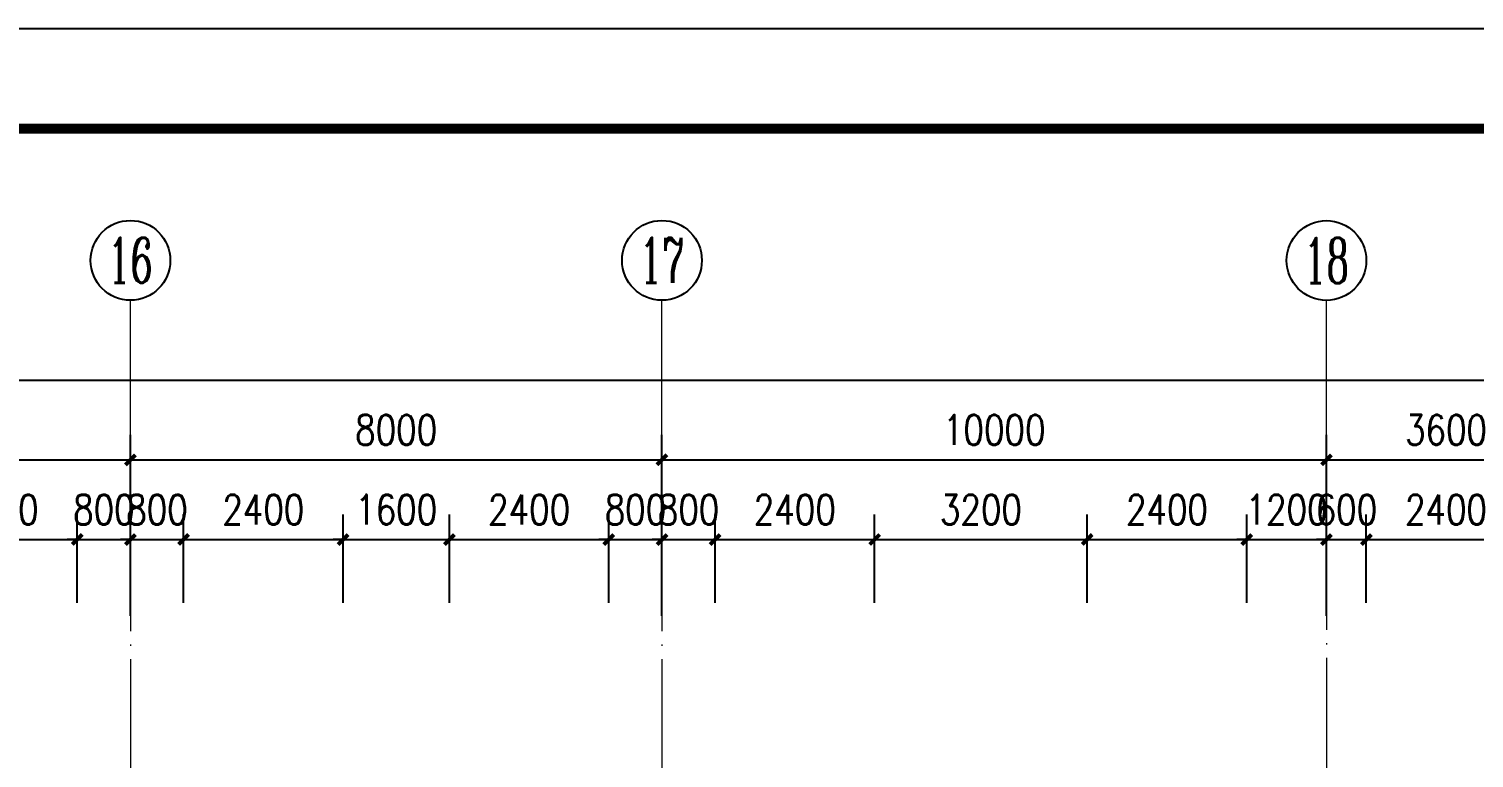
# Model space of a CAD drawing. Extents: x 1417642 to 3570900, y 124798 to 1191112.
# Drawn here: x 1555475 to 1577225, y 239977 to 250948 of the extents above; entities that cross this region are included whole.
import ezdxf
from ezdxf.enums import TextEntityAlignment as Align

# ---------------------------------------------------------------- set-up
doc = ezdxf.new("R2010")
doc.units = 0
doc.header["$LTSCALE"] = 1000
doc.header["$MEASUREMENT"] = 0
doc.linetypes.add('DOTE', pattern=[2.42, 2, -0.2, 0.02, -0.2])
doc.layers.get('0').update_dxf_attribs({"linetype": 'CONTINUOUS'})
doc.layers.get('Defpoints').update_dxf_attribs({"linetype": 'CONTINUOUS'})
for name, color, linetype in [('AXIS', 3, 'CONTINUOUS'), ('AXIS_TEXT', 7, 'CONTINUOUS'), ('DOTE', 1, 'DOTE'), ('PUB_DIM', 3, 'CONTINUOUS'), ('PUB_TITLE', 4, 'CONTINUOUS')]:
    doc.layers.add(name, color=color, linetype=linetype)
doc.styles.add('_TCH_AXIS', font='COMPLEX', dxfattribs={"bigfont": 'GBCBIG'})
doc.styles.add('DIM_FONT', font='SIMPLEX.shx', dxfattribs={"width": 0.8})
doc.dimstyles.new('DIMN150', dxfattribs={"dimscale": 1.5, "dimtxt": 300, "dimasz": 100, "dimexe": 250, "dimexo": 300, "dimgap": 150, "dimtad": 1, "dimdec": 0, "dimzin": 0, "dimdsep": 46, "dimtxsty": 'DIM_FONT', "dimblk": 'ARCHTICK', "dimcen": 0.09, "dimdle": 1.5, "dimclrt": 7, "dimazin": 2, "dimtfac": 1, "dimtdec": 0, "dimtix": 1, "dimtmove": 2, "dimatfit": 3, "dimldrblk": 'ARCHTICK', "dimfxl": 1, "dimtolj": 1, "dimtzin": 0, "dimarcsym": 0})

# ---------------------------------------------------------------- blocks, each defined once
blk = doc.blocks.new('_ArchTick')
at = {"color": 0, "linetype": 'ByBlock', "const_width": 0.4}
blk.add_lwpolyline([(-0.5, -0.5), (0.5, 0.5)], dxfattribs=at)
blk = doc.blocks.new('*D298')
at = {"layer": 'AXIS', "color": 0, "lineweight": -2}
for p, q in [((1443803, 243101), (1443803, 246040)), ((1588603, 243101), (1588603, 246040)), ((1443801, 245665), (1588605, 245665))]:
    blk.add_line(p, q, dxfattribs=at)
at = {"layer": 'Defpoints', "color": 0}
for p in [(1588603, 245665), (1443803, 242651), (1588603, 242651)]:
    blk.add_point(p, dxfattribs=at)
at = {"layer": 'AXIS', "color": 0, "lineweight": -2, "xscale": 150, "yscale": 150, "zscale": 150, "rotation": 180}
blk.add_blockref('_ArchTick', (1443803, 245665), dxfattribs=at)
at = {"layer": 'AXIS', "color": 0, "lineweight": -2, "xscale": 150, "yscale": 150, "zscale": 150}
blk.add_blockref('_ArchTick', (1588603, 245665), dxfattribs=at)
at = {"layer": 'AXIS', "color": 7, "insert": (1516203, 246115), "char_height": 450, "attachment_point": 5, "style": 'DIM_FONT'}
blk.add_mtext('\\A1;144800', dxfattribs=at)
blk = doc.blocks.new('*D313')
at = {"layer": 'AXIS', "color": 0, "lineweight": -2}
for p, q in [((1549003, 242118), (1549003, 244840)), ((1557003, 242118), (1557003, 244840)), ((1549001, 244465), (1557005, 244465))]:
    blk.add_line(p, q, dxfattribs=at)
at = {"layer": 'Defpoints', "color": 0}
for p in [(1557003, 244465), (1549003, 241668), (1557003, 241668)]:
    blk.add_point(p, dxfattribs=at)
at = {"layer": 'AXIS', "color": 0, "lineweight": -2, "xscale": 150, "yscale": 150, "zscale": 150, "rotation": 180}
blk.add_blockref('_ArchTick', (1549003, 244465), dxfattribs=at)
at = {"layer": 'AXIS', "color": 0, "lineweight": -2, "xscale": 150, "yscale": 150, "zscale": 150}
blk.add_blockref('_ArchTick', (1557003, 244465), dxfattribs=at)
at = {"layer": 'AXIS', "color": 7, "insert": (1553003, 244915), "char_height": 450, "attachment_point": 5, "style": 'DIM_FONT'}
blk.add_mtext('\\A1;8000', dxfattribs=at)
blk = doc.blocks.new('*D314')
at = {"layer": 'AXIS', "color": 0, "lineweight": -2}
for p, q in [((1557003, 242118), (1557003, 244840)), ((1565003, 242118), (1565003, 244840)), ((1557001, 244465), (1565005, 244465))]:
    blk.add_line(p, q, dxfattribs=at)
at = {"layer": 'Defpoints', "color": 0}
for p in [(1565003, 244465), (1557003, 241668), (1565003, 241668)]:
    blk.add_point(p, dxfattribs=at)
at = {"layer": 'AXIS', "color": 0, "lineweight": -2, "xscale": 150, "yscale": 150, "zscale": 150, "rotation": 180}
blk.add_blockref('_ArchTick', (1557003, 244465), dxfattribs=at)
at = {"layer": 'AXIS', "color": 0, "lineweight": -2, "xscale": 150, "yscale": 150, "zscale": 150}
blk.add_blockref('_ArchTick', (1565003, 244465), dxfattribs=at)
at = {"layer": 'AXIS', "color": 7, "insert": (1561003, 244915), "char_height": 450, "attachment_point": 5, "style": 'DIM_FONT'}
blk.add_mtext('\\A1;8000', dxfattribs=at)
blk = doc.blocks.new('*D315')
at = {"layer": 'AXIS', "color": 0, "lineweight": -2}
for p, q in [((1565003, 242118), (1565003, 244840)), ((1575003, 242118), (1575003, 244840)), ((1565001, 244465), (1575005, 244465))]:
    blk.add_line(p, q, dxfattribs=at)
at = {"layer": 'Defpoints', "color": 0}
for p in [(1575003, 244465), (1565003, 241668), (1575003, 241668)]:
    blk.add_point(p, dxfattribs=at)
at = {"layer": 'AXIS', "color": 0, "lineweight": -2, "xscale": 150, "yscale": 150, "zscale": 150, "rotation": 180}
blk.add_blockref('_ArchTick', (1565003, 244465), dxfattribs=at)
at = {"layer": 'AXIS', "color": 0, "lineweight": -2, "xscale": 150, "yscale": 150, "zscale": 150}
blk.add_blockref('_ArchTick', (1575003, 244465), dxfattribs=at)
at = {"layer": 'AXIS', "color": 7, "insert": (1570003, 244915), "char_height": 450, "attachment_point": 5, "style": 'DIM_FONT'}
blk.add_mtext('\\A1;10000', dxfattribs=at)
blk = doc.blocks.new('*D316')
at = {"layer": 'AXIS', "color": 0, "lineweight": -2}
for p, q in [((1575003, 242118), (1575003, 244840)), ((1578603, 242118), (1578603, 244840)), ((1575001, 244465), (1578605, 244465))]:
    blk.add_line(p, q, dxfattribs=at)
at = {"layer": 'Defpoints', "color": 0}
for p in [(1578603, 244465), (1575003, 241668), (1578603, 241668)]:
    blk.add_point(p, dxfattribs=at)
at = {"layer": 'AXIS', "color": 0, "lineweight": -2, "xscale": 150, "yscale": 150, "zscale": 150, "rotation": 180}
blk.add_blockref('_ArchTick', (1575003, 244465), dxfattribs=at)
at = {"layer": 'AXIS', "color": 0, "lineweight": -2, "xscale": 150, "yscale": 150, "zscale": 150}
blk.add_blockref('_ArchTick', (1578603, 244465), dxfattribs=at)
at = {"layer": 'AXIS', "color": 7, "insert": (1576803, 244915), "char_height": 450, "attachment_point": 5, "style": 'DIM_FONT'}
blk.add_mtext('\\A1;3600', dxfattribs=at)
blk = doc.blocks.new('*D715')
at = {"layer": 'Defpoints', "color": 0}
for p in [(1556203, 243265), (1553803, 241864), (1556203, 241864)]:
    blk.add_point(p, dxfattribs=at)
at = {"layer": 'PUB_DIM', "color": 0, "lineweight": -2}
for p, q in [((1553803, 242314), (1553803, 243640)), ((1556203, 242314), (1556203, 243640)), ((1553801, 243265), (1556205, 243265))]:
    blk.add_line(p, q, dxfattribs=at)
at = {"layer": 'PUB_DIM', "color": 0, "lineweight": -2, "xscale": 150, "yscale": 150, "zscale": 150, "rotation": 180}
blk.add_blockref('_ArchTick', (1553803, 243265), dxfattribs=at)
at = {"layer": 'PUB_DIM', "color": 0, "lineweight": -2, "xscale": 150, "yscale": 150, "zscale": 150}
blk.add_blockref('_ArchTick', (1556203, 243265), dxfattribs=at)
at = {"layer": 'PUB_DIM', "color": 7, "insert": (1555003, 243715), "char_height": 450, "attachment_point": 5, "style": 'DIM_FONT'}
blk.add_mtext('\\A1;2400', dxfattribs=at)
blk = doc.blocks.new('*D716')
at = {"layer": 'Defpoints', "color": 0}
for p in [(1557003, 243265), (1556203, 241864), (1557003, 241864)]:
    blk.add_point(p, dxfattribs=at)
at = {"layer": 'PUB_DIM', "color": 0, "lineweight": -2}
for p, q in [((1556203, 242314), (1556203, 243640)), ((1557003, 242314), (1557003, 243640)), ((1556203, 243265), (1556053, 243265)), ((1556203, 243265), (1557003, 243265)), ((1557003, 243265), (1557153, 243265))]:
    blk.add_line(p, q, dxfattribs=at)
at = {"layer": 'PUB_DIM', "color": 0, "lineweight": -2, "xscale": 150, "yscale": 150, "zscale": 150}
blk.add_blockref('_ArchTick', (1556203, 243265), dxfattribs=at)
at = {"layer": 'PUB_DIM', "color": 0, "lineweight": -2, "xscale": 150, "yscale": 150, "zscale": 150, "rotation": 180}
blk.add_blockref('_ArchTick', (1557003, 243265), dxfattribs=at)
at = {"layer": 'PUB_DIM', "color": 7, "insert": (1556603, 243715), "char_height": 450, "attachment_point": 5, "style": 'DIM_FONT'}
blk.add_mtext('\\A1;800', dxfattribs=at)
blk = doc.blocks.new('*D717')
at = {"layer": 'Defpoints', "color": 0}
for p in [(1557803, 243265), (1557003, 241864), (1557803, 241864)]:
    blk.add_point(p, dxfattribs=at)
at = {"layer": 'PUB_DIM', "color": 0, "lineweight": -2}
for p, q in [((1557003, 242314), (1557003, 243640)), ((1557803, 242314), (1557803, 243640)), ((1557003, 243265), (1556853, 243265)), ((1557003, 243265), (1557803, 243265)), ((1557803, 243265), (1557953, 243265))]:
    blk.add_line(p, q, dxfattribs=at)
at = {"layer": 'PUB_DIM', "color": 0, "lineweight": -2, "xscale": 150, "yscale": 150, "zscale": 150}
blk.add_blockref('_ArchTick', (1557003, 243265), dxfattribs=at)
at = {"layer": 'PUB_DIM', "color": 0, "lineweight": -2, "xscale": 150, "yscale": 150, "zscale": 150, "rotation": 180}
blk.add_blockref('_ArchTick', (1557803, 243265), dxfattribs=at)
at = {"layer": 'PUB_DIM', "color": 7, "insert": (1557403, 243715), "char_height": 450, "attachment_point": 5, "style": 'DIM_FONT'}
blk.add_mtext('\\A1;800', dxfattribs=at)
blk = doc.blocks.new('*D718')
at = {"layer": 'Defpoints', "color": 0}
for p in [(1560203, 243265), (1557803, 241864), (1560203, 241864)]:
    blk.add_point(p, dxfattribs=at)
at = {"layer": 'PUB_DIM', "color": 0, "lineweight": -2}
for p, q in [((1557803, 242314), (1557803, 243640)), ((1560203, 242314), (1560203, 243640)), ((1557801, 243265), (1560205, 243265))]:
    blk.add_line(p, q, dxfattribs=at)
at = {"layer": 'PUB_DIM', "color": 0, "lineweight": -2, "xscale": 150, "yscale": 150, "zscale": 150, "rotation": 180}
blk.add_blockref('_ArchTick', (1557803, 243265), dxfattribs=at)
at = {"layer": 'PUB_DIM', "color": 0, "lineweight": -2, "xscale": 150, "yscale": 150, "zscale": 150}
blk.add_blockref('_ArchTick', (1560203, 243265), dxfattribs=at)
at = {"layer": 'PUB_DIM', "color": 7, "insert": (1559003, 243715), "char_height": 450, "attachment_point": 5, "style": 'DIM_FONT'}
blk.add_mtext('\\A1;2400', dxfattribs=at)
blk = doc.blocks.new('*D719')
at = {"layer": 'Defpoints', "color": 0}
for p in [(1561803, 243265), (1560203, 241864), (1561803, 241864)]:
    blk.add_point(p, dxfattribs=at)
at = {"layer": 'PUB_DIM', "color": 0, "lineweight": -2}
for p, q in [((1560203, 242314), (1560203, 243640)), ((1561803, 242314), (1561803, 243640)), ((1560203, 243265), (1560053, 243265)), ((1560203, 243265), (1561803, 243265)), ((1561803, 243265), (1561953, 243265))]:
    blk.add_line(p, q, dxfattribs=at)
at = {"layer": 'PUB_DIM', "color": 0, "lineweight": -2, "xscale": 150, "yscale": 150, "zscale": 150}
blk.add_blockref('_ArchTick', (1560203, 243265), dxfattribs=at)
at = {"layer": 'PUB_DIM', "color": 0, "lineweight": -2, "xscale": 150, "yscale": 150, "zscale": 150, "rotation": 180}
blk.add_blockref('_ArchTick', (1561803, 243265), dxfattribs=at)
at = {"layer": 'PUB_DIM', "color": 7, "insert": (1561003, 243715), "char_height": 450, "attachment_point": 5, "style": 'DIM_FONT'}
blk.add_mtext('\\A1;1600', dxfattribs=at)
blk = doc.blocks.new('*D720')
at = {"layer": 'Defpoints', "color": 0}
for p in [(1564203, 243265), (1561803, 241864), (1564203, 241864)]:
    blk.add_point(p, dxfattribs=at)
at = {"layer": 'PUB_DIM', "color": 0, "lineweight": -2}
for p, q in [((1561803, 242314), (1561803, 243640)), ((1564203, 242314), (1564203, 243640)), ((1561801, 243265), (1564205, 243265))]:
    blk.add_line(p, q, dxfattribs=at)
at = {"layer": 'PUB_DIM', "color": 0, "lineweight": -2, "xscale": 150, "yscale": 150, "zscale": 150, "rotation": 180}
blk.add_blockref('_ArchTick', (1561803, 243265), dxfattribs=at)
at = {"layer": 'PUB_DIM', "color": 0, "lineweight": -2, "xscale": 150, "yscale": 150, "zscale": 150}
blk.add_blockref('_ArchTick', (1564203, 243265), dxfattribs=at)
at = {"layer": 'PUB_DIM', "color": 7, "insert": (1563003, 243715), "char_height": 450, "attachment_point": 5, "style": 'DIM_FONT'}
blk.add_mtext('\\A1;2400', dxfattribs=at)
blk = doc.blocks.new('*D721')
at = {"layer": 'Defpoints', "color": 0}
for p in [(1565003, 243265), (1564203, 241864), (1565003, 241864)]:
    blk.add_point(p, dxfattribs=at)
at = {"layer": 'PUB_DIM', "color": 0, "lineweight": -2}
for p, q in [((1564203, 242314), (1564203, 243640)), ((1565003, 242314), (1565003, 243640)), ((1564203, 243265), (1564053, 243265)), ((1564203, 243265), (1565003, 243265)), ((1565003, 243265), (1565153, 243265))]:
    blk.add_line(p, q, dxfattribs=at)
at = {"layer": 'PUB_DIM', "color": 0, "lineweight": -2, "xscale": 150, "yscale": 150, "zscale": 150}
blk.add_blockref('_ArchTick', (1564203, 243265), dxfattribs=at)
at = {"layer": 'PUB_DIM', "color": 0, "lineweight": -2, "xscale": 150, "yscale": 150, "zscale": 150, "rotation": 180}
blk.add_blockref('_ArchTick', (1565003, 243265), dxfattribs=at)
at = {"layer": 'PUB_DIM', "color": 7, "insert": (1564603, 243715), "char_height": 450, "attachment_point": 5, "style": 'DIM_FONT'}
blk.add_mtext('\\A1;800', dxfattribs=at)
blk = doc.blocks.new('*D722')
at = {"layer": 'Defpoints', "color": 0}
for p in [(1565803, 243265), (1565003, 241864), (1565803, 241864)]:
    blk.add_point(p, dxfattribs=at)
at = {"layer": 'PUB_DIM', "color": 0, "lineweight": -2}
for p, q in [((1565003, 242314), (1565003, 243640)), ((1565803, 242314), (1565803, 243640)), ((1565003, 243265), (1564853, 243265)), ((1565003, 243265), (1565803, 243265)), ((1565803, 243265), (1565953, 243265))]:
    blk.add_line(p, q, dxfattribs=at)
at = {"layer": 'PUB_DIM', "color": 0, "lineweight": -2, "xscale": 150, "yscale": 150, "zscale": 150}
blk.add_blockref('_ArchTick', (1565003, 243265), dxfattribs=at)
at = {"layer": 'PUB_DIM', "color": 0, "lineweight": -2, "xscale": 150, "yscale": 150, "zscale": 150, "rotation": 180}
blk.add_blockref('_ArchTick', (1565803, 243265), dxfattribs=at)
at = {"layer": 'PUB_DIM', "color": 7, "insert": (1565403, 243715), "char_height": 450, "attachment_point": 5, "style": 'DIM_FONT'}
blk.add_mtext('\\A1;800', dxfattribs=at)
blk = doc.blocks.new('*D723')
at = {"layer": 'Defpoints', "color": 0}
for p in [(1568203, 243265), (1565803, 241864), (1568203, 241864)]:
    blk.add_point(p, dxfattribs=at)
at = {"layer": 'PUB_DIM', "color": 0, "lineweight": -2}
for p, q in [((1565803, 242314), (1565803, 243640)), ((1568203, 242314), (1568203, 243640)), ((1565801, 243265), (1568205, 243265))]:
    blk.add_line(p, q, dxfattribs=at)
at = {"layer": 'PUB_DIM', "color": 0, "lineweight": -2, "xscale": 150, "yscale": 150, "zscale": 150, "rotation": 180}
blk.add_blockref('_ArchTick', (1565803, 243265), dxfattribs=at)
at = {"layer": 'PUB_DIM', "color": 0, "lineweight": -2, "xscale": 150, "yscale": 150, "zscale": 150}
blk.add_blockref('_ArchTick', (1568203, 243265), dxfattribs=at)
at = {"layer": 'PUB_DIM', "color": 7, "insert": (1567003, 243715), "char_height": 450, "attachment_point": 5, "style": 'DIM_FONT'}
blk.add_mtext('\\A1;2400', dxfattribs=at)
blk = doc.blocks.new('*D724')
at = {"layer": 'Defpoints', "color": 0}
for p in [(1571403, 243265), (1568203, 241864), (1571403, 241864)]:
    blk.add_point(p, dxfattribs=at)
at = {"layer": 'PUB_DIM', "color": 0, "lineweight": -2}
for p, q in [((1568203, 242314), (1568203, 243640)), ((1571403, 242314), (1571403, 243640)), ((1568201, 243265), (1571405, 243265))]:
    blk.add_line(p, q, dxfattribs=at)
at = {"layer": 'PUB_DIM', "color": 0, "lineweight": -2, "xscale": 150, "yscale": 150, "zscale": 150, "rotation": 180}
blk.add_blockref('_ArchTick', (1568203, 243265), dxfattribs=at)
at = {"layer": 'PUB_DIM', "color": 0, "lineweight": -2, "xscale": 150, "yscale": 150, "zscale": 150}
blk.add_blockref('_ArchTick', (1571403, 243265), dxfattribs=at)
at = {"layer": 'PUB_DIM', "color": 7, "insert": (1569803, 243715), "char_height": 450, "attachment_point": 5, "style": 'DIM_FONT'}
blk.add_mtext('\\A1;3200', dxfattribs=at)
blk = doc.blocks.new('*D725')
at = {"layer": 'Defpoints', "color": 0}
for p in [(1573803, 243265), (1571403, 241864), (1573803, 241864)]:
    blk.add_point(p, dxfattribs=at)
at = {"layer": 'PUB_DIM', "color": 0, "lineweight": -2}
for p, q in [((1571403, 242314), (1571403, 243640)), ((1573803, 242314), (1573803, 243640)), ((1571401, 243265), (1573805, 243265))]:
    blk.add_line(p, q, dxfattribs=at)
at = {"layer": 'PUB_DIM', "color": 0, "lineweight": -2, "xscale": 150, "yscale": 150, "zscale": 150, "rotation": 180}
blk.add_blockref('_ArchTick', (1571403, 243265), dxfattribs=at)
at = {"layer": 'PUB_DIM', "color": 0, "lineweight": -2, "xscale": 150, "yscale": 150, "zscale": 150}
blk.add_blockref('_ArchTick', (1573803, 243265), dxfattribs=at)
at = {"layer": 'PUB_DIM', "color": 7, "insert": (1572603, 243715), "char_height": 450, "attachment_point": 5, "style": 'DIM_FONT'}
blk.add_mtext('\\A1;2400', dxfattribs=at)
blk = doc.blocks.new('*D726')
at = {"layer": 'Defpoints', "color": 0}
for p in [(1575003, 243265), (1573803, 241864), (1575003, 241864)]:
    blk.add_point(p, dxfattribs=at)
at = {"layer": 'PUB_DIM', "color": 0, "lineweight": -2}
for p, q in [((1573803, 242314), (1573803, 243640)), ((1575003, 242314), (1575003, 243640)), ((1573803, 243265), (1573653, 243265)), ((1573803, 243265), (1575003, 243265)), ((1575003, 243265), (1575153, 243265))]:
    blk.add_line(p, q, dxfattribs=at)
at = {"layer": 'PUB_DIM', "color": 0, "lineweight": -2, "xscale": 150, "yscale": 150, "zscale": 150}
blk.add_blockref('_ArchTick', (1573803, 243265), dxfattribs=at)
at = {"layer": 'PUB_DIM', "color": 0, "lineweight": -2, "xscale": 150, "yscale": 150, "zscale": 150, "rotation": 180}
blk.add_blockref('_ArchTick', (1575003, 243265), dxfattribs=at)
at = {"layer": 'PUB_DIM', "color": 7, "insert": (1574403, 243715), "char_height": 450, "attachment_point": 5, "style": 'DIM_FONT'}
blk.add_mtext('\\A1;1200', dxfattribs=at)
blk = doc.blocks.new('*D727')
at = {"layer": 'Defpoints', "color": 0}
for p in [(1575603, 243265), (1575003, 241864), (1575603, 241864)]:
    blk.add_point(p, dxfattribs=at)
at = {"layer": 'PUB_DIM', "color": 0, "lineweight": -2}
for p, q in [((1575003, 242314), (1575003, 243640)), ((1575603, 242314), (1575603, 243640)), ((1575003, 243265), (1574853, 243265)), ((1575003, 243265), (1575603, 243265)), ((1575603, 243265), (1575753, 243265))]:
    blk.add_line(p, q, dxfattribs=at)
at = {"layer": 'PUB_DIM', "color": 0, "lineweight": -2, "xscale": 150, "yscale": 150, "zscale": 150}
blk.add_blockref('_ArchTick', (1575003, 243265), dxfattribs=at)
at = {"layer": 'PUB_DIM', "color": 0, "lineweight": -2, "xscale": 150, "yscale": 150, "zscale": 150, "rotation": 180}
blk.add_blockref('_ArchTick', (1575603, 243265), dxfattribs=at)
at = {"layer": 'PUB_DIM', "color": 7, "insert": (1575303, 243715), "char_height": 450, "attachment_point": 5, "style": 'DIM_FONT'}
blk.add_mtext('\\A1;600', dxfattribs=at)
blk = doc.blocks.new('*D728')
at = {"layer": 'Defpoints', "color": 0}
for p in [(1578003, 243265), (1575603, 241864), (1578003, 241864)]:
    blk.add_point(p, dxfattribs=at)
at = {"layer": 'PUB_DIM', "color": 0, "lineweight": -2}
for p, q in [((1575603, 242314), (1575603, 243640)), ((1578003, 242314), (1578003, 243640)), ((1575601, 243265), (1578005, 243265))]:
    blk.add_line(p, q, dxfattribs=at)
at = {"layer": 'PUB_DIM', "color": 0, "lineweight": -2, "xscale": 150, "yscale": 150, "zscale": 150, "rotation": 180}
blk.add_blockref('_ArchTick', (1575603, 243265), dxfattribs=at)
at = {"layer": 'PUB_DIM', "color": 0, "lineweight": -2, "xscale": 150, "yscale": 150, "zscale": 150}
blk.add_blockref('_ArchTick', (1578003, 243265), dxfattribs=at)
at = {"layer": 'PUB_DIM', "color": 7, "insert": (1576803, 243715), "char_height": 450, "attachment_point": 5, "style": 'DIM_FONT'}
blk.add_mtext('\\A1;2400', dxfattribs=at)

msp = doc.modelspace()

# ---------------------------------------------------------------- linework, layer by layer
at = {"layer": 'AXIS', "lineweight": 0}
for p, q in [((1557003.1, 244249), (1557003.1, 246865.4)), ((1565003.1, 244249), (1565003.1, 246865.4)), ((1575003.1, 243848.9), (1575003.1, 246863.7))]:
    msp.add_line(p, q, dxfattribs=at)
at = {"layer": 'AXIS'}
for centre in [(1557003.1, 247465.4), (1565003.1, 247465.4), (1575003.1, 247463.7)]:
    msp.add_circle(centre, 600, dxfattribs=at)
at = {"layer": 'DOTE', "lineweight": 0}
for points in [[(1557003.1, 243884), (1557003.1, 132632.2)], [(1565003.1, 243884), (1565003.1, 132632.2)], [(1575003.1, 243906.3), (1575003.1, 132632.2)]]:
    msp.add_lwpolyline(points, dxfattribs=at)
at = {"layer": 'PUB_TITLE'}
msp.add_lwpolyline([(1417642.3, 124798.4), (1618342.3, 124798.4), (1618342.3, 250948.4), (1417642.3, 250948.4)], close=True, dxfattribs=at)
at = {"layer": 'PUB_TITLE', "const_width": 150}
msp.add_lwpolyline([(1421392.3, 126298.4), (1616842.3, 126298.4), (1616842.3, 249448.4), (1421392.3, 249448.4)], close=True, dxfattribs=at)

# ---------------------------------------------------------------- texts
at = {"layer": 'AXIS_TEXT', "style": '_TCH_AXIS', "width": 0.724138}
for s, p, p2 in [('16', (1556663.7, 247126), (1557342.5, 247126)), ('17', (1564663.7, 247126), (1565342.5, 247126)), ('18', (1574663.7, 247124.3), (1575342.5, 247124.3))]:
    msp.add_text(s, height=678.82, dxfattribs=at).set_placement(p, p2, align=Align.FIT)

# ---------------------------------------------------------------- dimensions: what is measured, and where the dimension line sits
at = {"layer": 'AXIS'}
for p1, p2, distance, picture, middle in [((1443803.1, 242651.5), (1588603.1, 242651.5), 3013.9, '*D298', (1516203.1, 246115.4)), ((1549003.1, 241667.6), (1557003.1, 241667.6), 2797.8, '*D313', (1553003.1, 244915.4)), ((1557003.1, 241667.6), (1565003.1, 241667.6), 2797.8, '*D314', (1561003.1, 244915.4)), ((1565003.1, 241667.6), (1575003.1, 241667.6), 2797.8, '*D315', (1570003.1, 244915.4)), ((1575003.1, 241667.6), (1578603.1, 241667.6), 2797.8, '*D316', (1576803.1, 244915.4))]:
    dim = msp.add_aligned_dim(p1=p1, p2=p2, distance=distance, dimstyle='DIMN150', dxfattribs=at)
    dim.commit()
    dim.dimension.update_dxf_attribs({"geometry": picture, "text_midpoint": middle})
at = {"layer": 'PUB_DIM'}
for p1, p2, picture, middle in [((1553803.1, 241864), (1556203.1, 241864), '*D715', (1555003.1, 243715.4)), ((1556203.1, 241864), (1557003.1, 241864), '*D716', (1556603.1, 243715.4)), ((1557003.1, 241864), (1557803.1, 241864), '*D717', (1557403.1, 243715.4)), ((1557803.1, 241864), (1560203.1, 241864), '*D718', (1559003.1, 243715.4)), ((1560203.1, 241864), (1561803.1, 241864), '*D719', (1561003.1, 243715.4)), ((1561803.1, 241864), (1564203.1, 241864), '*D720', (1563003.1, 243715.4)), ((1564203.1, 241864), (1565003.1, 241864), '*D721', (1564603.1, 243715.4)), ((1565003.1, 241864), (1565803.1, 241864), '*D722', (1565403.1, 243715.4)), ((1565803.1, 241864), (1568203.1, 241864), '*D723', (1567003.1, 243715.4)), ((1568203.1, 241864), (1571403.1, 241864), '*D724', (1569803.1, 243715.4)), ((1571403.1, 241864), (1573803.1, 241864), '*D725', (1572603.1, 243715.4)), ((1573803.1, 241864), (1575003.1, 241864), '*D726', (1574403.1, 243715.4)), ((1575003.1, 241864), (1575603.1, 241864), '*D727', (1575303.1, 243715.4)), ((1575603.1, 241864), (1578003.1, 241864), '*D728', (1576803.1, 243715.4))]:
    dim = msp.add_aligned_dim(p1=p1, p2=p2, distance=1401.5, dimstyle='DIMN150', dxfattribs=at)
    dim.commit()
    dim.dimension.update_dxf_attribs({"geometry": picture, "text_midpoint": middle})

doc.saveas('drawing.dxf')
